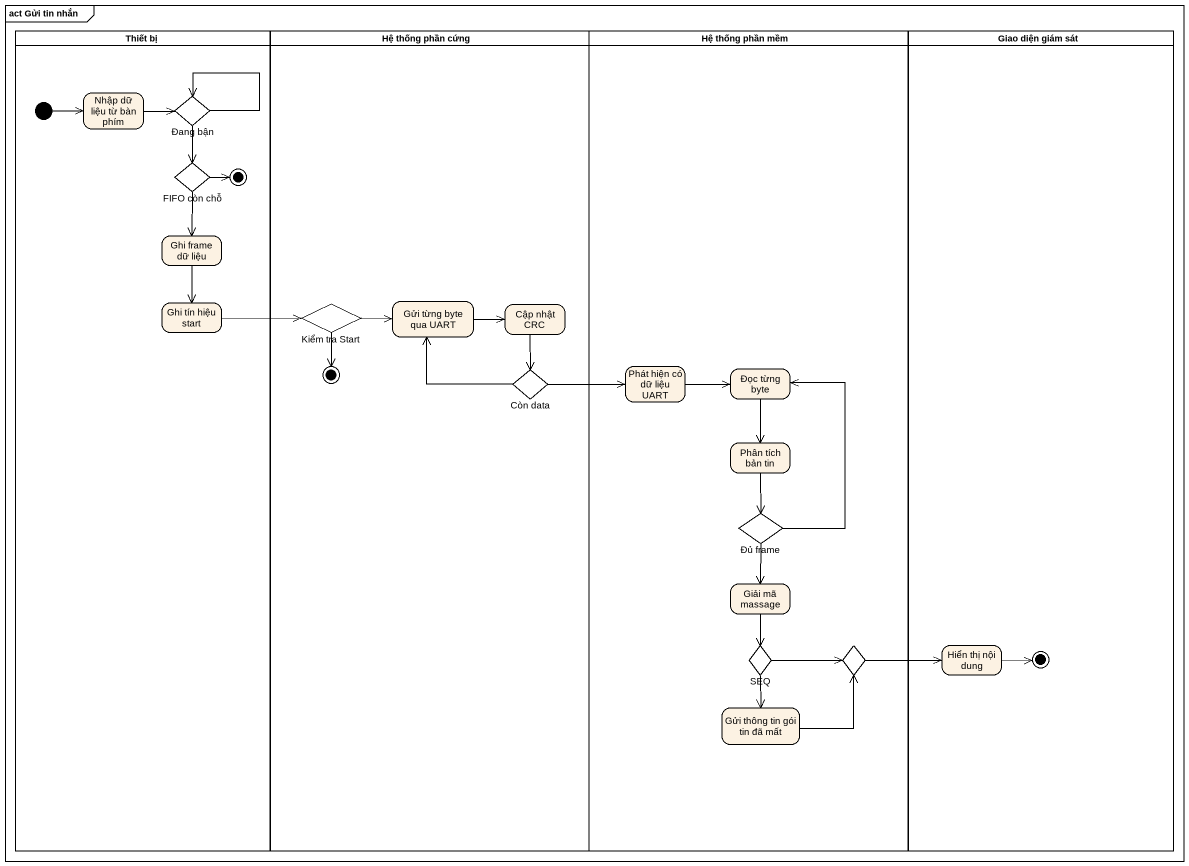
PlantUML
@startuml
mainframe act Gửi tin nhắn
hide empty description
state "Thiết bị" as Thiết_bị <<partition>> {
  state "Nhập dữ liệu từ bàn phím" as Nhập_dữ_liệu_từ_bàn_phím
  state "Đang bận" as Đang_bận <<choice>>
  state "FIFO còn chỗ" as FIFO_còn_chỗ <<choice>>
  state "Ghi frame dữ liệu" as Ghi_frame_dữ_liệu
  state "Ghi tín hiệu start" as Ghi_tín_hiệu_start
  [*] -right-> Nhập_dữ_liệu_từ_bàn_phím
  FIFO_còn_chỗ -right-> [*]
}
state "Hệ thống phần cứng" as Hệ_thống_phần_cứng <<partition>> {
  state "Kiểm tra Start" as Kiểm_tra_Start <<choice>>
  state "Gửi từng byte qua UART" as Gửi_từng_byte_qua_UART
  state "Cập nhật CRC" as Cập_nhật_CRC
  state "Còn data" as Còn_data <<choice>>
  Kiểm_tra_Start --> [*]
}
state "Hệ thống phần mềm" as Hệ_thống_phần_mềm <<partition>> {
  state "Phát hiện có dữ liệu UART" as Phát_hiện_có_dữ_liệu_UART
  state "Đọc từng byte" as Đọc_từng_byte
  state "Phân tích bản tin" as Phân_tích_bản_tin
  state "Đủ frame" as Đủ_frame <<choice>>
  state "Giải mã massage" as Giải_mã_massage
  state SEQ <<choice>>
  state choice1 <<choice>>
  state "Gửi thông tin gói tin đã mất" as Gửi_thông_tin_gói_tin_đã_mất
}
state "Giao diện giám sát" as Giao_diện_giám_sát <<partition>> {
  state "Hiển thị nội dung" as Hiển_thị_nội_dung
  Hiển_thị_nội_dung -right-> [*]
}
Nhập_dữ_liệu_từ_bàn_phím -right-> Đang_bận
Đang_bận --> Đang_bận
Đang_bận --> FIFO_còn_chỗ
FIFO_còn_chỗ --> Ghi_frame_dữ_liệu
Ghi_frame_dữ_liệu --> Ghi_tín_hiệu_start
Ghi_tín_hiệu_start -right-> Kiểm_tra_Start
Kiểm_tra_Start -right-> Gửi_từng_byte_qua_UART
Gửi_từng_byte_qua_UART -right-> Cập_nhật_CRC
Cập_nhật_CRC --> Còn_data
Còn_data -up-> Gửi_từng_byte_qua_UART
Còn_data -right-> Phát_hiện_có_dữ_liệu_UART
Phát_hiện_có_dữ_liệu_UART -right-> Đọc_từng_byte
Đọc_từng_byte --> Phân_tích_bản_tin
Phân_tích_bản_tin --> Đủ_frame
Đủ_frame -up-> Đọc_từng_byte
Đủ_frame --> Giải_mã_massage
Giải_mã_massage --> SEQ
SEQ -right-> choice1
SEQ --> Gửi_thông_tin_gói_tin_đã_mất
choice1 -right-> Hiển_thị_nội_dung
Gửi_thông_tin_gói_tin_đã_mất -up-> choice1
@enduml
